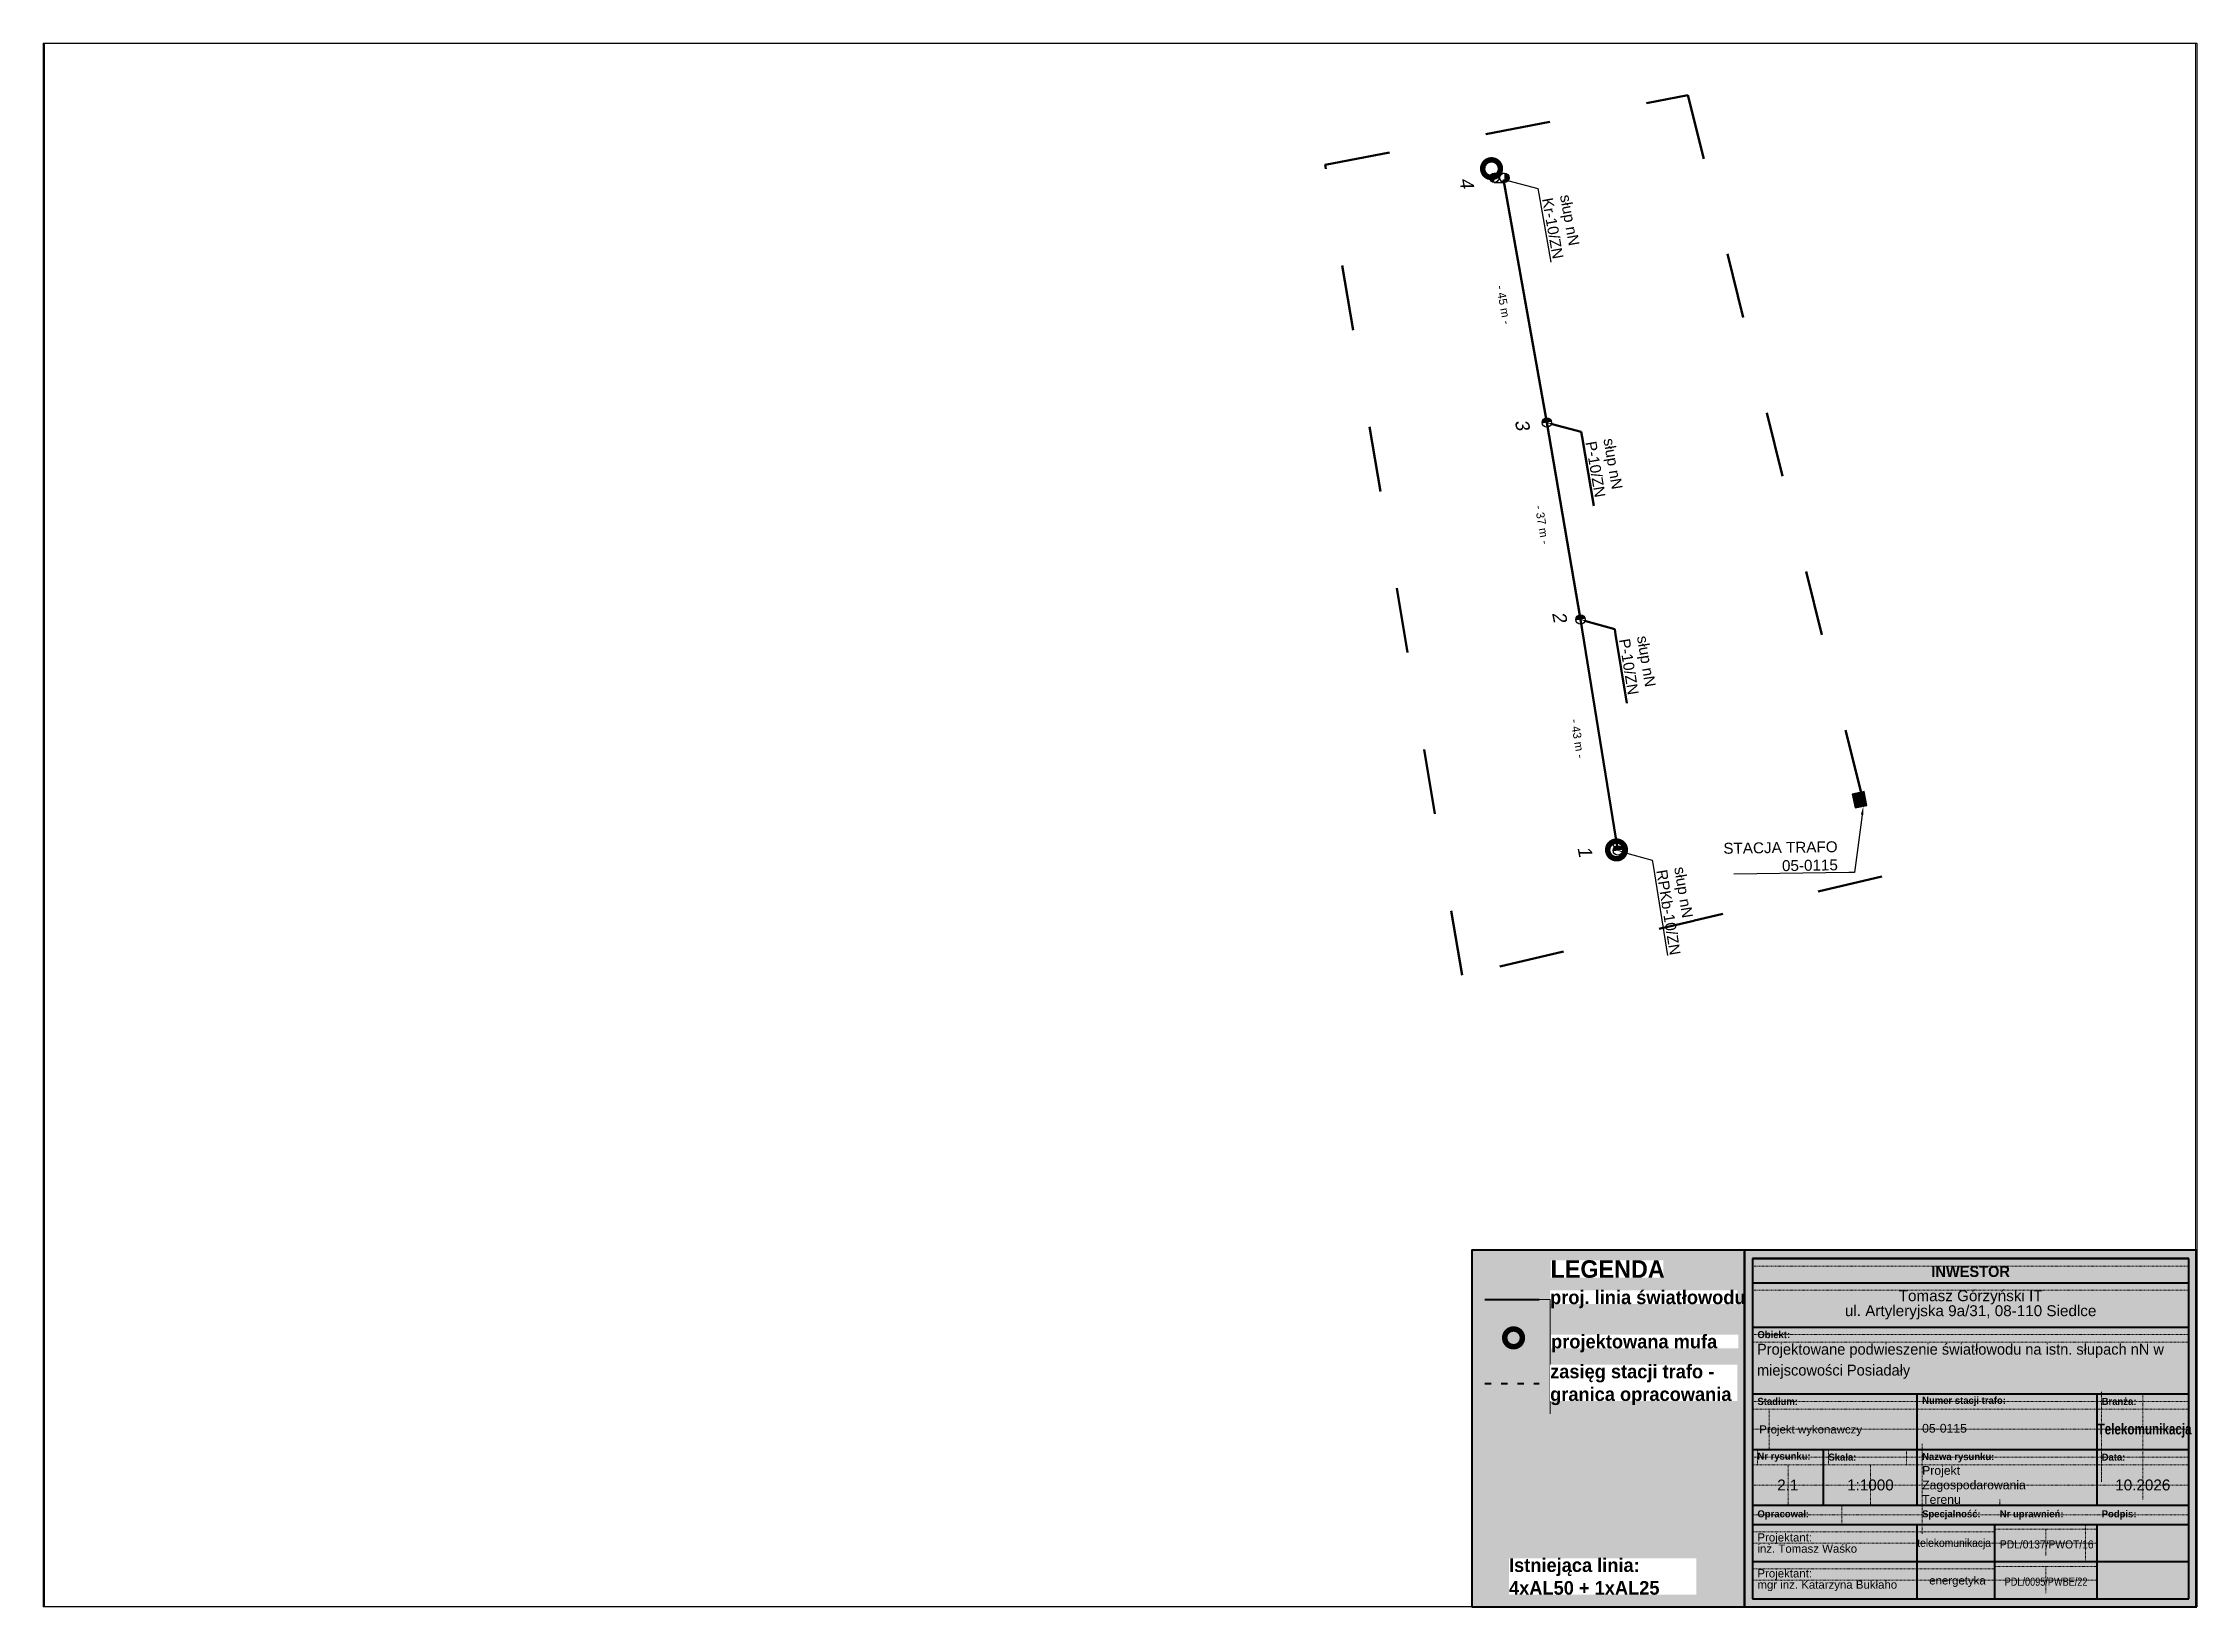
# Paper-space layout '115-1' of a CAD drawing. Header units: metres, sheet in millimetres. Extents: x 0 to 395, y 0 to 287.
# The model-space entities are those that its viewports show. They can reach past a viewport. Long polylines and large blocks are cut down to what shows.
import ezdxf
from ezdxf import colors
from ezdxf.entities.mleader import LeaderData, LeaderLine
from ezdxf.math import Vec2, Vec3

# ---------------------------------------------------------------- set-up
doc = ezdxf.new("R2010")
doc.units = ezdxf.units.M
for name, pattern in [('ACAD_ISO03W100', [30, 12, -18]), ('DGN Style 2', [0.005224, 0.003135, -0.00209]), ('GCAD_ISO03W100', [30, 12, -18])]:
    doc.linetypes.add(name, pattern=pattern)
for name, color, linetype, lineweight in [('!TELE', 30, 'SCARPLINE1A', 50), ('!trafo_05-0115', 6, 'GCAD_ISO03W100', 50), ('@Tabelka', 7, 'Continuous', 13), ('_MM LINIA Sn', 40, 'Continuous', 30), ('_mm zasięg trafo', 6, 'ACAD_ISO03W100', 35), ('_numery slupow etap 4 cz. 2', 7, 'Continuous', 40), ('_światłowód', 30, 'Continuous', 50)]:
    doc.layers.add(name, color=color, linetype=linetype, lineweight=lineweight)
for name, color, linetype in [('!wymiary', 7, 'Continuous'), ('_MM mufy', 3, 'Continuous'), ('_MM opisy', 7, 'Continuous'), ('_MM slupy', 5, 'Continuous'), ('_mm trafo', 3, 'Continuous')]:
    doc.layers.add(name, color=color, linetype=linetype)
doc.layers.add('@KonstrTabelki', color=253, linetype='DGN Style 2', lineweight=0, plot=False)
doc.layers.add('_arkusze model', color=7, linetype='Continuous', lineweight=50, plot=False)
doc.styles.add('LEGENDA', font='arial.ttf')
doc.styles.get("Standard").update_dxf_attribs({"font": 'ARIAL.TTF'})
doc.linetypes.add('SCARPLINE1A', pattern='A,2,[150,AAA.SHX,S=1,R=0,X=0,Y=0],1e-11', length=2)
doc.dimstyles.new('opis linie', dxfattribs={"dimtxt": 1.5, "dimasz": 0.18, "dimexe": 0.18, "dimexo": 0.0625, "dimgap": 2.5, "dimtad": 4, "dimdec": 0, "dimzin": 0, "dimdsep": 46, "dimtxsty": 'Standard', "dimcen": 0.09, "dimse1": 1, "dimse2": 1, "dimsd1": 1, "dimsd2": 1, "dimclrt": 256, "dimadec": 0, "dimazin": 0, "dimtfac": 1, "dimtdec": 0, "dimtofl": 0, "dimtmove": 0, "dimatfit": 3, "dimfxl": 1, "dimtfill": 1, "dimtolj": 1, "dimtzin": 0, "dimarcsym": 0})

# ---------------------------------------------------------------- blocks, each defined once
blk = doc.blocks.new('tabelka')
at = {"true_color": 0xffffff, "transparency": 33554687}
h = blk.add_hatch(color=7, dxfattribs=at)
h.dxf.hatch_style = 1
h.paths.add_polyline_path([(-83, 65.41), (0, 65.41), (0, 0), (-83, 0)])
at = {"layer": '@KonstrTabelki', "lineweight": 0}
for p, q in [((-1.5, 62.52), (-81.5, 62.52)), ((-1.5, 58.08), (-81.5, 58.08)), ((-1.5, 49.94), (-81.5, 49.94)), ((-81.5, 48.55), (-1.5, 48.55)), ((-1.5, 37.69), (-81.5, 37.69)), ((-81.5, 36.3), (-1.5, 36.3)), ((-78.46, 36.3), (-78.46, 28.86)), ((-17.47, 39.44), (-17.47, 22.94)), ((-9.93, 19.68), (-9.93, 39.08)), ((-81.5, 32.58), (-1.5, 32.58)), ((-80.6, 28.86), (-80.6, 26.08)), ((-67.58, 28.86), (-67.58, 26.08)), ((-53.27, 26.08), (-53.27, 28.86)), ((-50.39, 29.9), (-50.39, 18.64)), ((-17.47, 28.86), (-17.47, 22.94)), ((-9.93, 19.68), (-9.93, 28.86)), ((-1.5, 27.47), (-81.5, 27.47)), ((-81.5, 26.08), (-1.5, 26.08)), ((-74.99, 18.64), (-74.99, 26.08)), ((-59.88, 18.64), (-59.88, 26.08)), ((-1.5, 27.47), (-18.36, 27.47)), ((-1.5, 22.36), (-81.5, 22.36)), ((-1.5, 22.36), (-18.36, 22.36)), ((-81.5, 16.88), (-1.5, 16.88)), ((-65.11, 18.64), (-65.11, 15.11)), ((-50.39, 18.64), (-50.39, 13.41)), ((-36.15, 19.68), (-36.15, 18.64)), ((-37.05, 13.77), (-81.5, 13.77)), ((-37.05, 14.25), (-18.36, 14.25)), ((-27.71, 14.25), (-27.71, 9.31)), ((-20.43, 15.11), (-20.43, 8.31)), ((-37.05, 11.71), (-81.5, 11.71)), ((-18.36, 11.71), (-37.05, 11.71)), ((-37.05, 6.97), (-81.5, 6.97)), ((-37.05, 4.9), (-81.5, 4.9)), ((-37.05, 7.44), (-18.36, 7.44)), ((-18.36, 4.9), (-37.05, 4.9)), ((-27.71, 7.44), (-27.71, 2.5))]:
    blk.add_line(p, q, dxfattribs=at)
at = {"layer": '@KonstrTabelki'}
for points in [[(-51.29, 28.86), (-51.29, 39.08)], [(-51.29, 18.64), (-51.29, 28.86)]]:
    blk.add_lwpolyline(points, dxfattribs=at)
at = {"layer": '@Tabelka', "lineweight": 40}
for p, q in [((0, 65.41), (-83, 65.41)), ((-83, 65.41), (-83, 0)), ((-81.5, 63.91), (-1.5, 63.91)), ((-1.5, 63.91), (-81.5, 63.91)), ((-81.5, 63.91), (-81.5, 1.5)), ((-1.5, 1.5), (-1.5, 63.91)), ((0, 0), (0, 65.41)), ((-81.5, 59.47), (-1.5, 59.47)), ((-81.5, 51.33), (-1.5, 51.33)), ((-81.5, 39.08), (-1.5, 39.08)), ((-81.5, 39.08), (-18.36, 39.08)), ((-51.29, 28.86), (-51.29, 39.08)), ((-51.29, 28.86), (-51.29, 35.67)), ((-18.36, 39.08), (-18.36, 28.86)), ((-81.5, 28.86), (-18.36, 28.86)), ((-68.48, 18.64), (-68.48, 28.86)), ((-51.29, 18.64), (-51.29, 28.86)), ((-18.36, 28.86), (-1.5, 28.86)), ((-18.36, 28.86), (-18.36, 18.64)), ((-51.29, 18.64), (-51.29, 25.45)), ((-18.36, 25.45), (-18.36, 18.64)), ((-81.5, 18.64), (-1.5, 18.64)), ((-81.5, 18.64), (-1.5, 18.64)), ((-81.5, 15.11), (-1.5, 15.11)), ((-51.29, 1.5), (-51.29, 15.11)), ((-37.05, 1.5), (-37.05, 15.11)), ((-18.36, 15.11), (-18.36, 1.5)), ((-81.5, 8.31), (-1.5, 8.31)), ((-81.5, 8.31), (-1.5, 8.31)), ((-81.5, 1.5), (-1.5, 1.5)), ((-83, 0), (0, 0))]:
    blk.add_line(p, q, dxfattribs=at)
at = {"layer": '@Tabelka'}
for s, insert, char_height, attachment_point, line_spacing_factor in [('{\\fLato Light|b1|i0|c238|p34;INWESTOR}', (-41.5, 62.52), 2, 2, 0.825), ('{\\fLato Light|b1|i0|c238|p34;Obiekt:}', (-80.6, 49.94), 1.3, 4, 0.946154), ('{\\fLato Light|b1|i0|c238|p34;Branża:}', (-17.47, 37.69), 1.3, 4, 0.946154), ('Projekt wykonawczy', (-80.27, 32.34), 1.5, 4, 0.825), ('{\\fLato Light|b1|i0|c238|p34;\\W0.8;Telekomunikacja}', (-9.6, 32.34), 2, 5, 0.76875), ('{\\fLato Light|b1|i0|c238|p34;Nr rysunku:}', (-80.6, 27.47), 1.3, 4, 0.946154), ('{\\fLato Light|b1|i0|c238|p34;Skala:}', (-67.58, 27.47), 1.3, 4, 0.946154), ('{\\fLato Light|b1|i0|c238|p34;Nazwa rysunku:}', (-50.39, 27.38), 1.3, 4, 0.946154), ('{\\fLato Light|b1|i0|c238|p34;Data:}', (-17.47, 27.47), 1.3, 4, 0.946154), ('10.2026', (-9.93, 22.36), 2, 5, 0.825), ('{\\fLato Light|b1|i0|c238|p34;Opracował:}', (-80.6, 16.88), 1.3, 4, 0.946154), ('{\\fLato Light|b1|i0|c238|p34;Specjalność:}', (-50.39, 16.88), 1.3, 4, 0.946154), ('{\\fLato Light|b1|i0|c238|p34;Nr uprawnień:}', (-36.15, 16.88), 1.3, 4, 0.946154), ('{\\fLato Light|b1|i0|c238|p34;Podpis:}', (-17.47, 16.88), 1.3, 4, 0.946154)]:
    blk.add_mtext(s, dxfattribs=dict(at, insert=insert, char_height=char_height, attachment_point=attachment_point, line_spacing_factor=line_spacing_factor))
at = {"layer": '@Tabelka', "insert": (-41.5, 58.08), "char_height": 2, "attachment_point": 2, "line_spacing_factor": 0.825, "style": 'LEGENDA'}
blk.add_mtext('Tomasz Górzyński IT\\Pul. Artyleryjska 9a/31, 08-110 Siedlce', dxfattribs=at)
at = {"layer": '@Tabelka'}
for s, insert, char_height, width, attachment_point, line_spacing_factor in [('{\\fLato Light|b1|i0|c238|p34;Stadium:}', (-80.6, 37.69), 1.3, 8.6456, 4, 0.946154), ('{\\fLato Light|b1|i0|c238|p34;Numer stacji trafo:}', (-50.39, 37.69), 1.3, 16.1141, 4, 0.946154), ('Projektant:\\Pinż. Tomasz Waśko', (-80.6, 11.71), 1.5, 27.9275, 4, 0.825), ('{\\W0.9;telekomunikacja}', (-44.53, 11.53), 1.5, 22.915, 5, 0.825), ('{\\W0.9;PDL/0137/PWOT/16}', (-27.54, 11.46), 1.5, 22.915, 5, 0.825), ('Projektant:\\Pmgr inż. Katarzyna Bukłaho', (-80.6, 4.9), 1.5, 27.9275, 4, 0.825), ('energetyka', (-43.91, 4.64), 1.5, 22.915, 5, 0.825), ('{\\W0.8;PDL/0095/PWBE/22}', (-27.66, 4.62), 1.5, 22.915, 5, 0.825)]:
    blk.add_mtext(s, dxfattribs=dict(at, insert=insert, char_height=char_height, width=width, attachment_point=attachment_point, line_spacing_factor=line_spacing_factor))
blk = doc.blocks.new('mufa')
at = {"layer": '_MM mufy'}
h = blk.add_hatch(color=256, dxfattribs=at)
h.dxf.hatch_style = 1
h.paths.add_polyline_path([(2.15, 0.12, 1), (-2.1, -0.05, 1)])
h.paths.add_polyline_path([(-1.1, -0.01, -1), (1.15, 0.08, -1)], flags=16)
h.paths.add_polyline_path([(-0.83, 0, -1), (0.88, 0.07, -1)], flags=0)
blk = doc.blocks.new('legenda')
at = {"true_color": 0xffffff, "transparency": 33554687}
h = blk.add_hatch(color=7, dxfattribs=at)
h.dxf.hatch_style = 1
h.paths.add_polyline_path([(-50, 65.41), (0, 65.41), (0, 0), (-50, 0)])
at = {"lineweight": 40}
blk.add_lwpolyline([(0, 65.41), (-50, 65.41), (-50, 0)], dxfattribs=at)
at = {"layer": '_mm zasięg trafo', "lineweight": 40, "ltscale": 0.1}
blk.add_lwpolyline([(-47.62, 40.95), (-37.62, 40.95)], dxfattribs=at)
at = {"layer": '_światłowód', "lineweight": 40}
blk.add_lwpolyline([(-47.62, 56.41), (-37.62, 56.41)], dxfattribs=at)
at = {"layer": '_mm zasięg trafo'}
blk.add_blockref('mufa', (-42.35, 49.31), dxfattribs=at)
at = {"layer": '_mm zasięg trafo', "bg_fill": 3, "box_fill_scale": 1, "bg_fill_color": 256, "bg_fill_transparency": 0}
for s, width, heights, insert, char_height, attachment_point in [('{\\fLato Light|b1|i0|c238|p34;\\C7;LEGENDA}', 20.65, [-3.27], (-35.53, 63.58), 3.2, 1), ('\\pxt4;{\\fLato Light|b1|i0|c238|p34;\\C7;proj. linia światłowodu}', 34.3358, [-3.2], (-35.62, 56.41), 2.5, 4)]:
    blk.add_mtext_dynamic_manual_height_columns(s, width=width, gutter_width=1, heights=heights, dxfattribs=dict(at, insert=insert, char_height=char_height, attachment_point=attachment_point))
at = {"layer": 'Defpoints', "color": 252, "lineweight": 0, "true_color": 0x939598}
blk.add_lwpolyline([(-37.62, 56.41), (-35.62, 56.41), (-35.62, 35.41)], dxfattribs=at)
at = {"layer": '_mm zasięg trafo', "char_height": 2.5, "attachment_point": 4, "bg_fill": 3, "box_fill_scale": 1, "bg_fill_color": 256, "bg_fill_transparency": 0}
for s, heights, insert in [('\\pxt4;{\\fLato Light|b1|i0|c238|p34;\\C7;projektowana mufa}', [-3.2], (-35.44, 48.3)), ('\\pxt4;{\\fLato Light|b1|i0|c238|p34;\\C7;zasięg stacji trafo - granica opracowania}', [-7.36], (-35.62, 40.72))]:
    blk.add_mtext_dynamic_manual_height_columns(s, width=34.3358, gutter_width=1, heights=heights, dxfattribs=dict(at, insert=insert))
at = {"lineweight": 40}
blk.add_lwpolyline([(-50, 0), (0, 0), (0, 65.41)], dxfattribs=at)
at = {"layer": '_mm zasięg trafo', "insert": (-43.16, 5.56), "char_height": 2.5, "attachment_point": 4, "bg_fill": 3, "box_fill_scale": 1, "bg_fill_color": 256, "bg_fill_transparency": 0}
blk.add_mtext_dynamic_manual_height_columns('\\pxt4;{\\fLato Light|b1|i0|c238|p34;\\C7;Istniejąca linia:\\P4xAL50 + 1xAL25}', width=34.3358, gutter_width=1, heights=[0], dxfattribs=at)
blk = doc.blocks.new('*D382')
at = {"layer": 'Defpoints', "color": 0}
for p in [(7549225.09, 5774705.13), (7549232.31, 5774660.4), (7549233.05, 5774660.53)]:
    blk.add_point(p, dxfattribs=at)
at = {"layer": '!wymiary', "insert": (7549225.12, 5774682.13), "char_height": 1.5, "attachment_point": 5, "rotation": 280.1181, "bg_fill": 3, "box_fill_scale": 1.1, "bg_fill_color": 9, "bg_fill_true_color": 13158600, "bg_fill_transparency": 0}
blk.add_mtext('\\A1;- 45 m -', dxfattribs=at)
blk = doc.blocks.new('*D383')
at = {"layer": 'Defpoints', "color": 0}
for p in [(7549233.05, 5774660.53), (7549238.5, 5774624.27), (7549239.24, 5774624.4)]:
    blk.add_point(p, dxfattribs=at)
at = {"layer": '!wymiary', "insert": (7549232.18, 5774641.79), "char_height": 1.5, "attachment_point": 5, "rotation": 279.7131, "bg_fill": 3, "box_fill_scale": 1.1, "bg_fill_color": 9, "bg_fill_true_color": 13158600, "bg_fill_transparency": 0}
blk.add_mtext('\\A1;- 37 m -', dxfattribs=at)
blk = doc.blocks.new('*D384')
at = {"layer": 'Defpoints', "color": 0}
for p in [(7549239.24, 5774624.4), (7549245.35, 5774581.92), (7549246.09, 5774582.04)]:
    blk.add_point(p, dxfattribs=at)
at = {"layer": '!wymiary', "insert": (7549238.7, 5774602.58), "char_height": 1.5, "attachment_point": 5, "rotation": 279.193, "bg_fill": 3, "box_fill_scale": 1.1, "bg_fill_color": 9, "bg_fill_true_color": 13158600, "bg_fill_transparency": 0}
blk.add_mtext('\\A1;- 43 m -', dxfattribs=at)
blk = doc.blocks.new('ZN')
at = {"layer": '_MM slupy', "transparency": 33554687}
h = blk.add_hatch(color=256, dxfattribs=at)
h.dxf.hatch_style = 1
h.paths.add_polyline_path([(0, -0.86), (0, 0.86, 1)])
at = {"layer": '_MM slupy'}
blk.add_circle((0, 0), 0.857, dxfattribs=at)
blk = doc.blocks.new('R')
at = {"layer": '_MM slupy', "transparency": 33554687}
h = blk.add_hatch(color=256, dxfattribs=at)
h.dxf.hatch_style = 1
h.paths.add_polyline_path([(-0.93, -0.86), (-0.93, 0.86, 1)])
h = blk.add_hatch(color=256, dxfattribs=at)
h.dxf.hatch_style = 1
h.paths.add_polyline_path([(0.93, 0.86), (0.93, -0.86, 1)])
at = {"layer": '_MM slupy'}
for points in [[(-0.93, 0.86), (0.93, 0.86)], [(-0.93, -0.86), (0.93, -0.86)]]:
    blk.add_lwpolyline(points, dxfattribs=at)
for centre in [(-0.93, 0), (0.93, 0)]:
    blk.add_circle(centre, 0.857, dxfattribs=at)
blk = doc.blocks.new('trafo')
at = {"layer": '_mm trafo'}
h = blk.add_hatch(color=256, dxfattribs=at)
h.dxf.hatch_style = 1
h.paths.add_polyline_path([(-1.15, 1.02), (-0.52, -1.51), (1.64, -0.96), (1.01, 1.59)])
at = {"layer": '_MM LINIA Sn', "color": 2, "lineweight": 60}
for p, q in [((0.58, 0.02), (-0.43, 0.9)), ((-0.32, -0.23), (0.58, 0.02)), ((0.58, -0.92), (-0.32, -0.23)), ((0.55, -0.72), (0.41, -0.9)), ((0.41, -0.9), (0.58, -0.92)), ((0.58, -0.92), (0.55, -0.72))]:
    blk.add_line(p, q, dxfattribs=at)
at = {"layer": '_mm trafo', "flags": 128}
blk.add_lwpolyline([(-0.52, -1.52), (1.64, -0.96), (0.98, 1.58), (-1.17, 0.99), (-0.52, -1.52)], close=True, dxfattribs=at)
blk = doc.blocks.new('q')
at = {"layer": '_MM slupy'}
blk.add_blockref('ZN', (0, 0), dxfattribs=at)
at = {"layer": '_MM opisy'}
ml = blk.add_multileader_mtext('Standard', dxfattribs=at)
ml.set_content('\\pxql;słup nN\\PP-10/ZN', color=256)
ml.set_leader_properties()
ml.build(insert=Vec2(0, 0))
ml.multileader.update_dxf_attribs({"has_text_frame": 1, "text_left_attachment_type": 5, "text_right_attachment_type": 5, "dogleg_length": 1, "arrow_head_size": 1})
ctx = ml.context
ctx.base_point, ctx.char_height, ctx.arrow_head_size, ctx.landing_gap_size, ctx.plane_origin = Vec3(3.75, 5.9), 2, 1, 1, Vec3(1.72, -1.42)
ctx.left_attachment, ctx.right_attachment = 5, 5
notes = []
notes.append((ctx, [(0, (1, 1, 0), (2.75, 5.9), (1, 0), 1, [(0, [(0, 0), (2.75, 5.9)], 0, [])])]))
ctx.mtext.insert, ctx.mtext.flow_direction = Vec3(4.75, 11.7), 5
ctx.mtext.has_bg_fill, ctx.mtext.bg_color, ctx.mtext.bg_scale_factor, ctx.mtext.bg_transparency, ctx.mtext.use_window_bg_color = 1, -1023410175, 1, 0, 1
for ctx, leaders in notes:
    for number, flags, end, landing, length, lines in leaders:
        leader = LeaderData()
        leader.index, (leader.has_last_leader_line, leader.has_dogleg_vector, leader.attachment_direction) = number, flags
        leader.last_leader_point, leader.dogleg_vector, leader.dogleg_length = Vec3(end), Vec3(landing), length
        for number, points, colour, breaks in lines:
            line = LeaderLine()
            line.index, line.vertices, line.color, line.breaks = number, Vec3.list(points), colors.encode_raw_color(colour), breaks
            leader.lines.append(line)
        ctx.leaders.append(leader)

msp = doc.modelspace()

# ---------------------------------------------------------------- linework, layer by layer
at = {"layer": '!TELE'}
msp.add_lwpolyline([(7549225.09, 5774705.13), (7549233.05, 5774660.53), (7549239.24, 5774624.4), (7549246.09, 5774582.04)], dxfattribs=at)

# ---------------------------------------------------------------- block references
at = {"layer": '_arkusze model', "rotation": 357.3066721443945}
msp.add_blockref('trafo', (7549290.17, 5774591.36), dxfattribs=at)

# ---------------------------------------------------------------- next in the draw order: dimensions: what is measured, and where the dimension line sits
at = {"layer": '!wymiary'}
dim = msp.add_aligned_dim(p1=(7549225.09, 5774705.13), p2=(7549233.05, 5774660.53), distance=-0.75, dimstyle='opis linie', override={"dimpost": '- <> m -'}, dxfattribs=at)
dim.commit()
dim.dimension.update_dxf_attribs({"geometry": '*D382', "text_midpoint": (7549225.12, 5774682.13)})

# ---------------------------------------------------------------- next in the draw order: leaders
at = {"layer": '_mm trafo', "color": 3}
ml = msp.add_multileader_mtext('Standard', dxfattribs=at)
ml.set_content('STACJA TRAFO\\P05-0115', color=3)
ml.set_leader_properties()
ml.build(insert=Vec2(0, 0))
ml.multileader.update_dxf_attribs({"has_text_frame": 1, "text_left_attachment_type": 5, "text_right_attachment_type": 5, "dogleg_length": 1, "arrow_head_size": 1.5})
ctx = ml.context
ctx.base_point, ctx.char_height, ctx.arrow_head_size, ctx.plane_origin, ctx.plane_x_axis, ctx.plane_y_axis = Vec3(7549263.74, 5774577.64), 2, 1.5, Vec3(7549294.31, 5774559.27), Vec3(0.999891, 0.014731), Vec3(-0.014731, 0.999891)
ctx.left_attachment, ctx.right_attachment, ctx.text_align_type, ctx.attachment_type = 5, 5, 2, 2
notes = []
notes.append((ctx, [(0, (1, 1, 0), (7549289.45, 5774578.02), (-0.999891, -0.014731), 1, [(0, [(7549291.07, 5774590.07)], 0, [])])]))
ctx.mtext.insert, ctx.mtext.text_direction, ctx.mtext.rotation, ctx.mtext.alignment, ctx.mtext.flow_direction = Vec3(7549286.36, 5774583.75), Vec3(0.999891, 0.014731), 6.129723, 3, 5
ctx.mtext.has_bg_fill, ctx.mtext.bg_color, ctx.mtext.bg_scale_factor, ctx.mtext.bg_transparency, ctx.mtext.use_window_bg_color = 1, -1073741824, 1, 0, 1
for ctx, leaders in notes:
    for number, flags, end, landing, length, lines in leaders:
        leader = LeaderData()
        leader.index, (leader.has_last_leader_line, leader.has_dogleg_vector, leader.attachment_direction) = number, flags
        leader.last_leader_point, leader.dogleg_vector, leader.dogleg_length = Vec3(end), Vec3(landing), length
        for number, points, colour, breaks in lines:
            line = LeaderLine()
            line.index, line.vertices, line.color, line.breaks = number, Vec3.list(points), colors.encode_raw_color(colour), breaks
            leader.lines.append(line)
        ctx.leaders.append(leader)

# ---------------------------------------------------------------- next in the draw order: texts
at = {"layer": '_numery slupow etap 4 cz. 2', "oblique": 10}
msp.add_text('4', height=2.5, rotation=281.0935, dxfattribs=at).set_placement((7549216.93, 5774705.2))

# ---------------------------------------------------------------- next in the draw order: dimensions: what is measured, and where the dimension line sits
at = {"layer": '!wymiary'}
dim = msp.add_aligned_dim(p1=(7549233.05, 5774660.53), p2=(7549239.24, 5774624.4), distance=-0.75, dimstyle='opis linie', override={"dimpost": '- <> m -'}, dxfattribs=at)
dim.commit()
dim.dimension.update_dxf_attribs({"geometry": '*D383', "text_midpoint": (7549232.18, 5774641.79)})

# ---------------------------------------------------------------- next in the draw order: leaders
at = {"layer": '_MM opisy'}
ml = msp.add_multileader_mtext('Standard', dxfattribs=at)
ml.set_content('\\pxql;słup nN\\PKr-10/ZN', color=256)
ml.set_leader_properties()
ml.build(insert=Vec2(0, 0))
ml.multileader.update_dxf_attribs({"has_text_frame": 1, "text_left_attachment_type": 5, "text_right_attachment_type": 5, "dogleg_length": 1, "arrow_head_size": 1})
ctx = ml.context
ctx.base_point, ctx.char_height, ctx.arrow_head_size, ctx.landing_gap_size, ctx.plane_origin, ctx.plane_x_axis, ctx.plane_y_axis = Vec3(7549231.56, 5774702.47), 2, 1, 1, Vec3(7549223.99, 5774703.19), Vec3(0.175678, -0.984448), Vec3(0.984448, 0.175678)
ctx.left_attachment, ctx.right_attachment = 5, 5
notes = []
notes.append((ctx, [(0, (1, 1, 0), (7549231.38, 5774703.46), (0.175678, -0.984448), 1, [(0, [(7549225.09, 5774705.13), (7549231.38, 5774703.46)], 0, [])])]))
ctx.mtext.insert, ctx.mtext.text_direction, ctx.mtext.flow_direction = Vec3(7549237.41, 5774702.5), Vec3(0.175678, -0.984448), 5
ctx.mtext.has_bg_fill, ctx.mtext.bg_color, ctx.mtext.bg_scale_factor, ctx.mtext.bg_transparency, ctx.mtext.use_window_bg_color = 1, -1023410175, 1, 0, 1
for ctx, leaders in notes:
    for number, flags, end, landing, length, lines in leaders:
        leader = LeaderData()
        leader.index, (leader.has_last_leader_line, leader.has_dogleg_vector, leader.attachment_direction) = number, flags
        leader.last_leader_point, leader.dogleg_vector, leader.dogleg_length = Vec3(end), Vec3(landing), length
        for number, points, colour, breaks in lines:
            line = LeaderLine()
            line.index, line.vertices, line.color, line.breaks = number, Vec3.list(points), colors.encode_raw_color(colour), breaks
            leader.lines.append(line)
        ctx.leaders.append(leader)

# ---------------------------------------------------------------- next in the draw order: block references
at = {"layer": '!TELE', "rotation": 279.7130983622794}
msp.add_blockref('q', (7549233.05, 5774660.53), dxfattribs=at)
at = {"color": 5, "lineweight": 70}
msp.add_blockref('mufa', (7549222.88, 5774707.07), dxfattribs=at)
msp.add_blockref('R', (7549224.35, 5774705.43))

# ---------------------------------------------------------------- next in the draw order: texts
at = {"layer": '_numery slupow etap 4 cz. 2', "oblique": 10}
msp.add_text('3', height=2.5, rotation=281.0935, dxfattribs=at).set_placement((7549227.16, 5774660.85))

# ---------------------------------------------------------------- next in the draw order: dimensions: what is measured, and where the dimension line sits
at = {"layer": '!wymiary'}
dim = msp.add_aligned_dim(p1=(7549239.24, 5774624.4), p2=(7549246.09, 5774582.04), distance=-0.75, dimstyle='opis linie', override={"dimpost": '- <> m -'}, dxfattribs=at)
dim.commit()
dim.dimension.update_dxf_attribs({"geometry": '*D384', "text_midpoint": (7549238.7, 5774602.58)})

# ---------------------------------------------------------------- next in the draw order: block references
at = {"layer": '!TELE', "rotation": 279.19296507478}
msp.add_blockref('q', (7549239.24, 5774624.4), dxfattribs=at)
at = {"layer": '_MM slupy', "rotation": 279.19296507478}
msp.add_blockref('ZN', (7549246.09, 5774582.04), dxfattribs=at)

# ---------------------------------------------------------------- next in the draw order: texts
at = {"layer": '_numery slupow etap 4 cz. 2', "oblique": 10}
msp.add_text('1', height=2.5, rotation=281.0935, dxfattribs=at).set_placement((7549238.64, 5774582.6))

# ---------------------------------------------------------------- next in the draw order: texts
msp.add_text('2', height=2.5, rotation=281.0935, dxfattribs=at).set_placement((7549233.99, 5774625.6))

# ---------------------------------------------------------------- next in the draw order: leaders
at = {"layer": '_MM opisy'}
ml = msp.add_multileader_mtext('Standard', dxfattribs=at)
ml.set_content('\\pxql;słup nN\\PRPKb-10/ZN', color=256)
ml.set_leader_properties()
ml.build(insert=Vec2(0, 0))
ml.multileader.update_dxf_attribs({"has_text_frame": 1, "text_left_attachment_type": 5, "text_right_attachment_type": 5, "dogleg_length": 1, "arrow_head_size": 1})
ctx = ml.context
ctx.base_point, ctx.char_height, ctx.arrow_head_size, ctx.landing_gap_size, ctx.plane_origin, ctx.plane_x_axis, ctx.plane_y_axis = Vec3(7549252.52, 5774579.28), 2, 1, 1, Vec3(7549244.96, 5774580.12), Vec3(0.15976, -0.987156), Vec3(0.987156, 0.15976)
ctx.left_attachment, ctx.right_attachment = 5, 5
notes = []
notes.append((ctx, [(0, (1, 1, 0), (7549252.36, 5774580.26), (0.15976, -0.987156), 1, [(0, [(7549246.09, 5774582.04), (7549252.36, 5774580.26)], 0, [])])]))
ctx.mtext.insert, ctx.mtext.text_direction, ctx.mtext.flow_direction = Vec3(7549258.37, 5774579.21), Vec3(0.15976, -0.987156), 5
ctx.mtext.has_bg_fill, ctx.mtext.bg_color, ctx.mtext.bg_scale_factor, ctx.mtext.bg_transparency, ctx.mtext.use_window_bg_color = 1, -1023410175, 1, 0, 1
for ctx, leaders in notes:
    for number, flags, end, landing, length, lines in leaders:
        leader = LeaderData()
        leader.index, (leader.has_last_leader_line, leader.has_dogleg_vector, leader.attachment_direction) = number, flags
        leader.last_leader_point, leader.dogleg_vector, leader.dogleg_length = Vec3(end), Vec3(landing), length
        for number, points, colour, breaks in lines:
            line = LeaderLine()
            line.index, line.vertices, line.color, line.breaks = number, Vec3.list(points), colors.encode_raw_color(colour), breaks
            leader.lines.append(line)
        ctx.leaders.append(leader)

# ---------------------------------------------------------------- next in the draw order: linework, layer by layer
at = {"layer": '!trafo_05-0115'}
msp.add_lwpolyline([(7549192.38, 5774707.8), (7549258.93, 5774720.58), (7549294.51, 5774577.29), (7549217.53, 5774559.18)], close=True, dxfattribs=at)

# ---------------------------------------------------------------- next in the draw order: block references
at = {"color": 5, "lineweight": 70}
msp.add_blockref('mufa', (7549245.8, 5774582.12), dxfattribs=at)
at = {"layer": '_MM slupy', "rotation": 279.19296507478}
msp.add_blockref('ZN', (7549246.09, 5774583.3), dxfattribs=at)

psp = doc.layouts.new('115-1')

# ---------------------------------------------------------------- block references
psp.add_blockref('tabelka', (395, 0))

# ---------------------------------------------------------------- texts
at = {"color": 18, "true_color": 0x000000, "insert": (314.32, 48.27), "char_height": 2, "width": 76.9558, "attachment_point": 1, "line_spacing_factor": 0.825, "style": 'LEGENDA'}
psp.add_mtext('\\pxsm1.15,ql;{\\fLato Light|b0|i0|c238|p34;\\C256;Projektowane podwieszenie światłowodu na istn. słupach nN w miejscowości Posiadały}', dxfattribs=at)
at = {"color": 1, "char_height": 1.6, "width": 26.3577, "attachment_point": 4, "style": 'LEGENDA'}
for s, insert in [('{\\C18;\\c0;05-0115}', (344.61, 32.76, 1)), ('{\\C18;\\c0;Projekt Zagospodarowania Terenu}', (344.61, 22.36, 1))]:
    psp.add_mtext(s, dxfattribs=dict(at, insert=insert))
at = {"char_height": 2, "attachment_point": 5, "line_spacing_factor": 0.825, "style": 'LEGENDA'}
for s, insert in [('2.1', (319.97, 22.36)), ('1:1000', (335.12, 22.36))]:
    psp.add_mtext(s, dxfattribs=dict(at, insert=insert))

# ---------------------------------------------------------------- next in the draw order: block references
psp.add_blockref('legenda', (312, 0))

# ---------------------------------------------------------------- next in the draw order: linework, layer by layer
psp.add_lwpolyline([(395, 0), (0.24, 0), (0.24, 286.83), (395, 286.83)], close=True)

# ---------------------------------------------------------------- next in the draw order: viewports
at = {"layer": '0'}
psp.add_viewport(center=(197.38, 143.41), size=(394.76, 286.8295), view_center_point=(7549154.65, 5774586.72), view_height=286.8295, dxfattribs=at)

doc.saveas('drawing.dxf')
